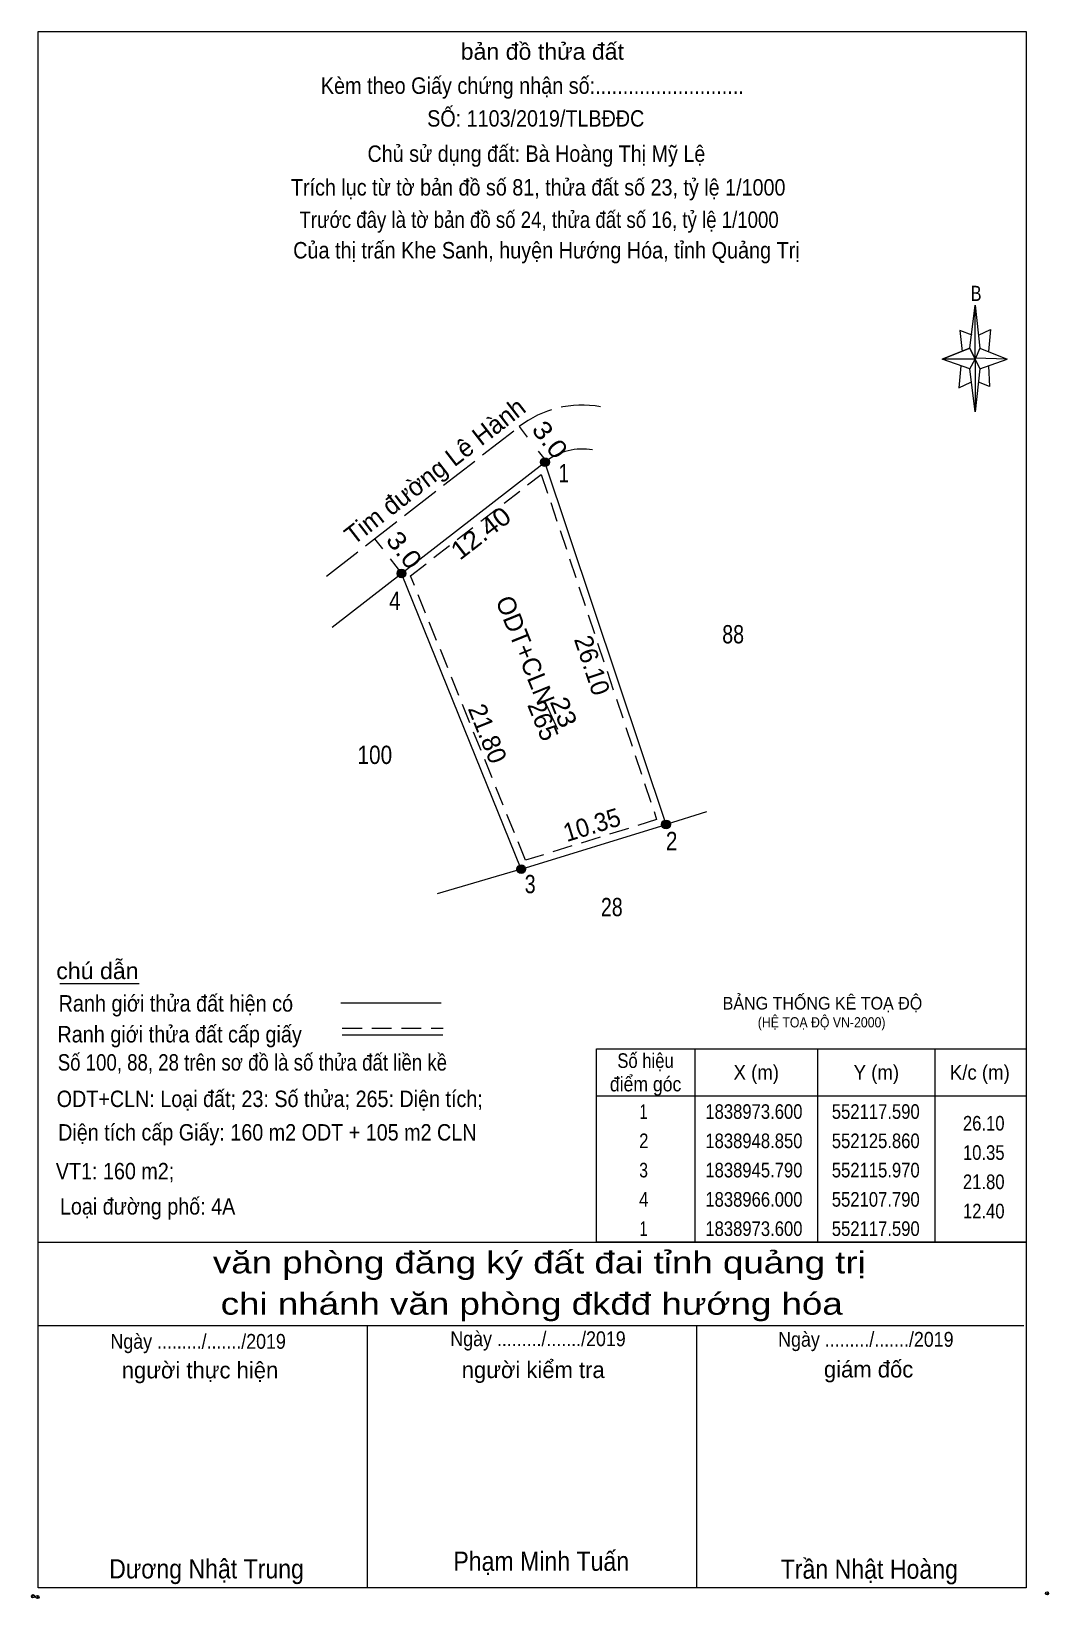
# Model space of a CAD drawing. Header units: metres. Extents: x 552082 to 552152, y 1838896 to 1839003.
import ezdxf
from ezdxf.enums import TextEntityAlignment as Align

# ---------------------------------------------------------------- set-up
doc = ezdxf.new("R2010")
doc.units = ezdxf.units.M
doc.header["$LTSCALE"] = 0.45
doc.header["$PDMODE"] = 32
doc.header["$PDSIZE"] = 0.225
doc.linetypes.add('LONG_DASHED', pattern=[7.5, 6, -1.5])
doc.linetypes.add('MEDIUM_DASHED', pattern=[4.5, 3, -1.5])
for name, color, linetype, lineweight in [('1', 7, 'MEDIUM_DASHED', 13), ('10', 7, 'Continuous', 13), ('17', 7, 'Continuous', 13), ('2', 7, 'Continuous', 13), ('5', 7, 'Continuous', 13), ('6', 7, 'Continuous', 13), ('63', 7, 'Continuous', 13)]:
    doc.layers.add(name, color=color, linetype=linetype, lineweight=lineweight)

msp = doc.modelspace()

# ---------------------------------------------------------------- hatches: boundary and pattern name
at = {"layer": '63'}
for points in [[(552117.89, 1838973.6, 1), (552117.29, 1838973.6, 1)], [(552108.09, 1838966, 1), (552107.49, 1838966, 1)], [(552126.16, 1838948.85, 1), (552125.56, 1838948.85, 1)], [(552116.27, 1838945.79, 1), (552115.67, 1838945.79, 1)]]:
    msp.add_hatch(color=256, dxfattribs=at).paths.add_polyline_path(points)

# ---------------------------------------------------------------- linework, layer by layer
at = {"layer": '1'}
msp.add_lwpolyline([(552117.34, 1838972.77), (552125.22, 1838949.18), (552116.26, 1838946.4), (552108.4, 1838965.84)], close=True, dxfattribs=at)
at = {"layer": '10'}
msp.add_line((552115.97, 1838945.79), (552110.22, 1838944.1), dxfattribs=at)
at = {"layer": '17'}
msp.add_line((552084.44, 1838937.97), (552089.87, 1838937.97), dxfattribs=at)
at = {"layer": '2', "linetype": 'LONG_DASHED'}
msp.add_line((552102.66, 1838965.82), (552115.82, 1838976.03), dxfattribs=at)
at = {"layer": '2'}
for p, q in [((552103.05, 1838962.32), (552117.66, 1838973.66)), ((552115.97, 1838945.79), (552107.79, 1838966)), ((552115.97, 1838945.79), (552125.86, 1838948.85))]:
    msp.add_line(p, q, dxfattribs=at)
msp.add_lwpolyline([(552128.62, 1838949.7), (552125.86, 1838948.85), (552117.59, 1838973.6)], dxfattribs=at)
at = {"layer": '2', "linetype": 'LONG_DASHED'}
msp.add_arc((552120.1156, 1838970.5001), 7, 79.59628, 127.8061, dxfattribs=at)
at = {"layer": '2'}
msp.add_arc((552120.1156, 1838970.5001), 4, 79.59628, 127.8061, dxfattribs=at)
at = {"layer": '5'}
for p, q in [((552146.61, 1838981.39), (552146.99, 1838984.32)), ((552146.61, 1838979.97), (552144.73, 1838980.64)), ((552147.29, 1838981.39), (552149.17, 1838980.64)), ((552147.29, 1838979.97), (552146.99, 1838977.04)), ((552147.89, 1838980.19), (552147.97, 1838978.77)), ((552147.97, 1838978.77), (552147.21, 1838979.07)), ((552082.96, 1838920.31), (552150.46, 1838920.31)), ((552082.96, 1838914.61), (552150.31, 1838914.61)), ((552082.96, 1838914.61), (552150.31, 1838914.61)), ((552082.96, 1838914.61), (552150.31, 1838914.61)), ((552105.46, 1838896.69), (552105.46, 1838914.61)), ((552127.96, 1838896.69), (552127.96, 1838914.61))]:
    msp.add_line(p, q, dxfattribs=at)
for points in [[(552082.96, 1839003.04), (552150.46, 1839003.04), (552150.46, 1838896.69), (552082.96, 1838896.69)], [(552146.99, 1838984.32), (552147.29, 1838981.39), (552146.99, 1838980.64)], [(552146.99, 1838980.64), (552144.73, 1838980.64), (552146.61, 1838981.39), (552147.29, 1838979.97), (552149.17, 1838980.64), (552146.99, 1838980.72)], [(552146.99, 1838980.64), (552146.99, 1838977.04), (552146.61, 1838979.97)]]:
    msp.add_lwpolyline(points, close=True, dxfattribs=at)
for points in [[(552146.77, 1838982.29), (552145.93, 1838982.59), (552146.09, 1838981.17)], [(552147.21, 1838982.29), (552148.03, 1838982.67), (552147.89, 1838981.17)], [(552146.99, 1838980.64), (552146.61, 1838981.39), (552144.73, 1838980.64)], [(552146.99, 1838980.64), (552147.29, 1838979.97), (552149.17, 1838980.64)], [(552146.01, 1838980.19), (552145.87, 1838978.69), (552146.69, 1838979.07)], [(552150.46, 1838896.69), (552082.96, 1838896.69), (552082.96, 1838914.61)]]:
    msp.add_lwpolyline(points, dxfattribs=at)
for p in [(552082.61, 1838896.11), (552082.91, 1838896.06)]:
    msp.add_point(p, dxfattribs=at)
at = {"layer": '6'}
for p, q in [((552103.64, 1838936.67), (552110.5, 1838936.67)), ((552103.74, 1838934.47), (552110.6, 1838934.47))]:
    msp.add_line(p, q, dxfattribs=at)
at = {"layer": '6', "linetype": 'MEDIUM_DASHED'}
msp.add_line((552103.74, 1838934.93), (552110.64, 1838934.93), dxfattribs=at)
at = {"layer": '6'}
msp.add_point((552151.89, 1838896.31), dxfattribs=at)
at = {"layer": '63'}
for p, q in [((552115.82, 1838976.03), (552116.38, 1838975.3)), ((552117.12, 1838974.35), (552117.66, 1838973.66)), ((552105.95, 1838968.37), (552106.49, 1838967.67)), ((552107.01, 1838967), (552107.79, 1838966)), ((552117.54, 1838957.33), (552118.44, 1838955.37)), ((552127.82, 1838933.51), (552127.82, 1838920.31)), ((552136.22, 1838933.51), (552136.22, 1838920.31)), ((552144.22, 1838933.51), (552144.22, 1838920.31)), ((552121.1, 1838930.31), (552150.46, 1838930.31))]:
    msp.add_line(p, q, dxfattribs=at)
msp.add_lwpolyline([(552121.1, 1838933.51), (552150.46, 1838933.51), (552150.46, 1838920.31), (552121.1, 1838920.31)], close=True, dxfattribs=at)
for centre in [(552117.59, 1838973.6), (552107.79, 1838966), (552125.86, 1838948.85), (552115.97, 1838945.79)]:
    msp.add_circle(centre, 0.3, dxfattribs=at)

# ---------------------------------------------------------------- texts
at = {"layer": '1'}
for s, height, width, p in [('BẢNG THỐNG KÊ TOẠ ĐỘ ', 0.8625, 0.95, (552129.73, 1838936.2)), ('(HỆ TOẠ ĐỘ VN-2000)', 0.6975, 0.9, (552132.13, 1838934.98))]:
    msp.add_text(s, height=height, dxfattribs=dict(at, width=width)).set_placement(p)
at = {"layer": '5'}
for s, height, width, p in [('bản đồ thửa đất', 1.125, 1.05, (552117.41, 1839001.1)), ('Kèm theo Giấy chứng nhận số:...........................', 1.125, 0.9, (552116.725, 1838998.77)), ('SỐ: 1103/2019/TLBĐĐC', 1.12, 0.9, (552116.96, 1838996.53)), ('Chủ sử dụng đất: Bà Hoàng Thị Mỹ Lệ', 1.12, 0.9, (552117.005, 1838994.12)), ('Trích lục từ tờ bản đồ số 81, thửa đất số 23, tỷ lệ 1/1000 ', 1.12, 0.9, (552117.315, 1838991.82)), ('Trước đây là tờ bản đồ số 24, thửa đất số 16, tỷ lệ 1/1000 ', 1.12, 0.85, (552117.365, 1838989.61)), ('Của thị trấn Khe Sanh, huyện Hướng Hóa, tỉnh Quảng Trị', 1.125, 0.9, (552117.69, 1838987.52)), ('B', 1.033, 0.8, (552147.045, 1838984.62)), ('văn phòng đăng ký đất đai tỉnh quảng trị', 1.5, 1.25, (552117.205, 1838918.17)), ('chi nhánh văn phòng đkđđ hướng hóa', 1.5, 1.25, (552116.685, 1838915.35)), ('Ngày ........./......./2019', 1.012, 0.9, (552117.115, 1838913.2)), ('Ngày ........./......./2019', 1.012, 0.9, (552139.515, 1838913.16)), ('Ngày ........./......./2019', 1.012, 0.9, (552093.895, 1838913.02)), ('Phạm Minh Tuấn', 1.31, 0.9, (552117.335, 1838897.85)), ('Dương Nhật Trung', 1.31, 0.9, (552094.465, 1838897.33)), ('Trần Nhật Hoàng', 1.312, 0.9, (552139.75, 1838897.31))]:
    msp.add_text(s, height=height, dxfattribs=dict(at, width=width)).set_placement(p, align=Align.CENTER)
for s, p in [('người thực hiện', (552094.02, 1838911)), ('người kiểm tra', (552116.785, 1838911.02)), ('giám đốc', (552139.7, 1838911.06))]:
    msp.add_text(s, height=1.125, dxfattribs=at).set_placement(p, align=Align.CENTER)
at = {"layer": '6'}
for s, height, width, p in [('chú dẫn', 1.125, 1.05, (552084.2, 1838938.28)), ('Ranh giới thửa đất hiện có ', 1.125, 0.9, (552084.36, 1838936.06)), ('Ranh giới thửa đất cấp giấy', 1.125, 0.9, (552084.28, 1838933.95)), ('Số 100, 88, 28 trên sơ đồ là số thửa đất liền kề', 1.12, 0.85, (552084.3, 1838932.03)), ('ODT+CLN: Loại đất; 23: Số thửa; 265: Diện tích;', 1.12, 0.9, (552084.23, 1838929.54)), ('Diện tích cấp Giấy: 160 m2 ODT + 105 m2 CLN', 1.12, 0.9, (552084.33, 1838927.25)), ('VT1: 160 m2; ', 1.12, 0.9, (552084.17, 1838924.6)), ('Loại đường phố: 4A', 1.12, 0.9, (552084.45, 1838922.19))]:
    msp.add_text(s, height=height, dxfattribs=dict(at, width=width)).set_placement(p)
at = {"layer": '63'}
for s, rotation, p in [('Tim đường Lê Hành', 37.806, (552110.4519, 1838972.5017)), ('ODT+CLN', 292.036, (552115.6636, 1838960.5145)), ('26.10', 288.477, (552120.2222, 1838959.5281)), ('21.80', 292.036, (552113.0853, 1838954.8245)), ('265', 292.036, (552116.8865, 1838955.7245))]:
    msp.add_text(s, height=1.25, rotation=rotation, dxfattribs=at).set_placement(p, align=Align.CENTER)
for s, rotation, width, p in [('3.0', 307.825, 1.15, (552117.4397, 1838974.7583)), ('12.40', 37.794, 1.1, (552113.587, 1838968.2591)), ('3.0', 307.825, 1.15, (552107.4797, 1838967.2183)), ('23', 292.036, 1.1, (552118.2907, 1838956.2895)), ('10.35', 17.192, 0.95, (552120.9753, 1838948.2264))]:
    msp.add_text(s, height=1.25, rotation=rotation, dxfattribs=dict(at, width=width)).set_placement(p, align=Align.CENTER)
for s, height, width, p in [(' 1', 1.25, 0.75, (552119.22, 1838972.23)), (' 4', 1.25, 0.85, (552107.73, 1838963.51)), ('88', 1.25, 0.8, (552131.19, 1838961.22)), ('100', 1.25, 0.85, (552107.15, 1838952.98)), (' 2', 1.25, 0.85, (552126.64, 1838947.09)), (' 3', 1.25, 0.8, (552116.95, 1838944.15)), ('28', 1.25, 0.8, (552122.9, 1838942.58)), ('26.10', 1, 0.85, (552148.99, 1838927.93)), ('10.35', 1, 0.85, (552148.99, 1838925.93)), ('21.80', 1, 0.85, (552148.99, 1838923.93)), ('12.40', 1, 0.85, (552148.99, 1838921.93))]:
    msp.add_text(s, height=height, dxfattribs=dict(at, width=width)).set_placement(p, align=Align.RIGHT)
for s, width, p in [('Số hiệu', 0.85, (552124.46, 1838932.21)), ('X (m)', 0.95, (552132.025, 1838931.41)), ('Y (m)', 0.95, (552140.23, 1838931.41)), ('K/c (m)', 0.95, (552147.3, 1838931.41)), ('điểm góc', 0.9, (552124.465, 1838930.61)), (' 1', 0.75, (552124.185, 1838928.73)), ('1838973.600', 0.85, (552131.865, 1838928.73)), ('552117.590', 0.85, (552140.19, 1838928.73)), (' 2', 0.85, (552124.185, 1838926.73)), ('1838948.850', 0.85, (552131.865, 1838926.73)), ('552125.860', 0.85, (552140.19, 1838926.73)), (' 3', 0.8, (552124.18, 1838924.73)), ('1838945.790', 0.85, (552131.865, 1838924.73)), ('552115.970', 0.85, (552140.19, 1838924.73)), (' 4', 0.85, (552124.18, 1838922.73)), ('1838966.000', 0.85, (552131.865, 1838922.73)), ('552107.790', 0.85, (552140.19, 1838922.73)), (' 1', 0.75, (552124.185, 1838920.73)), ('1838973.600', 0.85, (552131.865, 1838920.73)), ('552117.590', 0.85, (552140.19, 1838920.73))]:
    msp.add_text(s, height=1, dxfattribs=dict(at, width=width)).set_placement(p, align=Align.CENTER)

doc.saveas('drawing.dxf')
